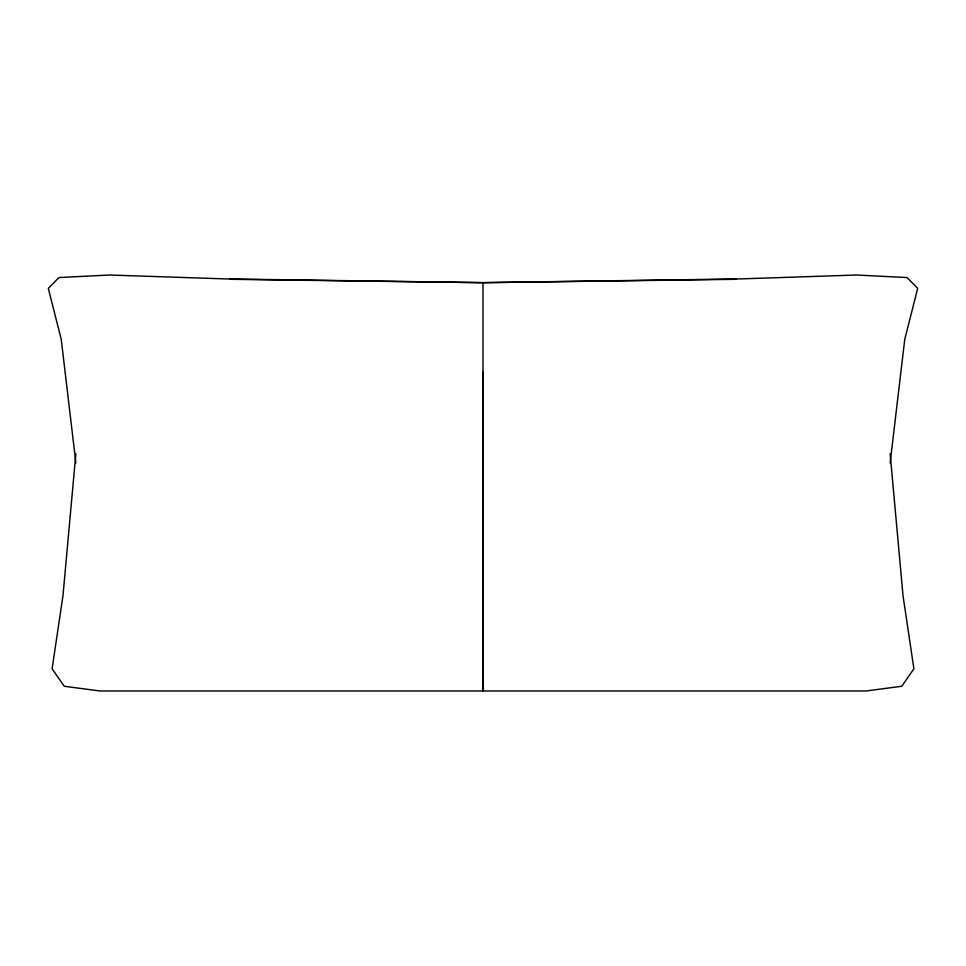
<?xml version="1.0" encoding="UTF-8"?>
<svg xmlns="http://www.w3.org/2000/svg" width="966" height="966" viewBox="0 0 966 966"><rect width="100%" height="100%" fill="white"/><g stroke="black" fill="none" stroke-linecap="round" stroke-linejoin="round"><path stroke-width="1.45" d="M483 372.224L483 681.489L483 282.664L740.427 278.896L856.576 275.02L907.014 277.544L917.7 288.351L904.768 339.283L890.133 462.931M75.867 453.622L62.995 595.563L52.104 668.822L64.251 686.258L99.909 690.98L866.091 690.98L901.749 686.258L913.896 668.822L903.005 595.563L890.133 453.622M229.968 279.295L483 282.664L736.032 279.295M483 282.664L225.573 278.896L109.424 275.02L58.986 277.544L48.3 288.351L61.232 339.283L75.867 462.931M483.302 690.98L483.302 681.489L482.698 681.489L482.698 690.98"/></g></svg>
